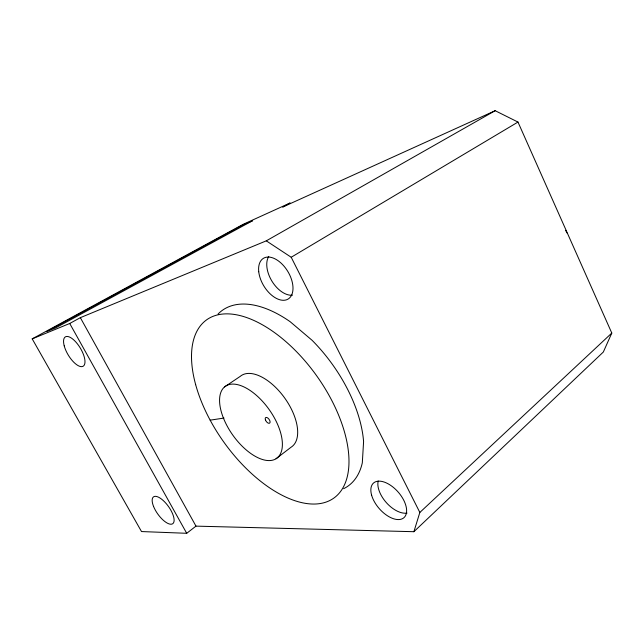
<?xml version="1.0" encoding="UTF-8"?>
<svg xmlns="http://www.w3.org/2000/svg" width="644" height="644" viewBox="0 0 644 644"><rect width="100%" height="100%" fill="white"/><g stroke="black" fill="none" stroke-linecap="round" stroke-linejoin="round"><path stroke-width="0.97" d="M413.891 531.702L419.84 512.455L611.8 333.061L517.977 122.062L495.172 110.704L282.66 207.07L290.17 202.965L243.15 224.329L32.2 338.865L141.511 531.558L186.712 533.296L195.977 526.132L413.891 531.702L603.331 352.027L611.8 333.061M276.01 458.769A44.219 22.218 54.5 0 0 254.847 394.007A44.219 22.218 54.5 0 0 222.043 414.253A44.219 22.218 54.5 0 0 276.01 458.769L291.064 447.218A43.631 22.645 54.5 0 0 284.656 397.96A43.631 22.645 54.5 0 0 240.236 376.37L224.547 386.923M32.2 338.865L69.721 323.481L80.347 317.669L266.286 240.848L291.201 257.254L517.977 122.062M266.286 240.848L495.172 110.704M210.161 420.162L224.015 418.061M69.721 323.481L186.712 533.296M80.347 317.669L195.977 526.132M291.201 257.254L419.84 512.455M565.649 230.359L566.913 232.919M218.091 314.006A108.031 58.008 54.4 0 1 290.219 321.75L312.042 340.257A108.031 58.008 54.4 0 1 363.586 441.615L362.314 462.819A108.031 58.008 54.4 0 1 343.622 488.699M292.448 295.194A23.651 14.112 58.9 0 1 271.961 281.203A23.651 14.112 58.9 0 1 268.765 256.409M407.032 513.067A22.894 12.663 48.6 0 1 386.529 502.827A22.894 12.663 48.6 0 1 378.197 481.052M241.355 225.794L46.658 331.588L55.778 327.82L252.633 220.683L241.355 225.794M153.578 506.49A16.503 6.537 54.4 0 0 172.608 523.797A16.503 6.537 54.4 0 0 163.246 500.549A16.503 6.537 54.4 0 0 153.578 506.49M195.671 384.693A109.488 57.034 54.5 0 0 329.43 500.694A109.488 57.034 54.5 0 0 285.695 341.465A109.488 57.034 54.5 0 0 195.671 384.693M371.628 495.22A23.055 12.574 48.8 0 0 401.832 518.967A23.055 12.574 48.8 0 0 392.743 486.888A23.055 12.574 48.8 0 0 371.628 495.22M64.223 345.884A17.163 6.963 58.7 0 0 82.529 366.508A17.163 6.963 58.7 0 0 76.048 342.246A17.163 6.963 58.7 0 0 64.223 345.884M258.743 271.76A23.828 14.023 58.8 0 0 286.282 299.879A23.828 14.023 58.8 0 0 282.354 264.362A23.828 14.023 58.8 0 0 258.743 271.76M265.417 419.848A3.405 1.755 54.2 0 0 269.635 423.132A3.405 1.755 54.2 0 0 267.912 418.109A3.405 1.755 54.2 0 0 265.417 419.848"/></g></svg>
